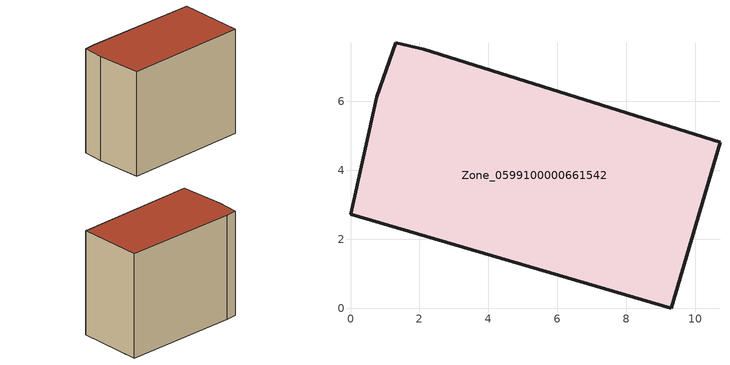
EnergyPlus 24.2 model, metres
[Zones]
Zone_0599100000661542
 floor ground (C_G): 2.12,7.52 10.72,4.81 9.31,0 0,2.73 0.77,6.13 1.31,7.7 z0.58
 wall outside (C_F): 10.72,4.81 2.12,7.52 1.31,7.7 0.77,6.13 0,2.73 9.31,0 10.72,4.81 z0.58:8.93
 roof outside (C_R): 2.12,7.52 1.31,7.7 0.77,6.13 0,2.73 9.31,0 10.72,4.81 z8.93
[BUILDING]
Pand.0599100000661542: North Axis=0; Terrain=City; Loads Convergence Tolerance Value=0.04; Temperature Convergence Tolerance Value=0.4; Solar Distribution=FullExterior; Maximum Number of Warmup Days=25; Minimum Number of Warmup Days=1
[Site:Location]
Rotterdam.The.Hague.AP_ZH_NLD Design_Conditions: Latitude=51.96; Longitude=4.45; Time Zone=1; Elevation=-4.5
[SITE:GROUNDTEMPERATURE:BUILDINGSURFACE]
18, 18, 18, 18, 18, 18, 18, 18, 18, 18, 18, 18
[MATERIAL] Thermal Absorptance=0.9; Solar Absorptance=0.7; Visible Absorptance=0.7
Name | Roughness | Thickness | Conductivity | Density | Specific Heat
G.TI.1946-1964 | MediumSmooth | 0.15 | 1 | 540 | 1210
F.TI.1946-1964 | Rough | 0.3 | 0.857143 | 1920 | 840
R.TI.1946-1964 | MediumRough | 0.2 | 0.277778 | 1500 | 1000
[CONSTRUCTION]
C_G: G.TI.1946-1964
C_F: F.TI.1946-1964
C_R: R.TI.1946-1964
[ZONE]
Zone_0599100000661542: Type=1; Multiplier=1; Ceiling Height=Autocalculate; Volume=Autocalculate; Floor Area=autocalculate; Part of Total Floor Area=Yes
[ZONEINFILTRATION:DESIGNFLOWRATE]
Infil_Zone_0599100000661542: Zone or ZoneList or Space or SpaceList=Zone_0599100000661542; Schedule=AlwaysOn; Design Flow Rate Calculation Method=Flow/Area; Flow Rate per Floor Area=0.003; Constant Term Coefficient=1; Temperature Term Coefficient=0; Velocity Term Coefficient=0; Velocity Squared Term Coefficient=0
[HVACTEMPLATE:ZONE:IDEALLOADSAIRSYSTEM]
Zone_0599100000661542: Maximum Heating Supply Air Temperature=50; Minimum Cooling Supply Air Temperature=13; Maximum Heating Supply Air Humidity Ratio=0.0156; Minimum Cooling Supply Air Humidity Ratio=0.0077; Heating Limit=NoLimit; Cooling Limit=NoLimit; Dehumidification Control Type=ConstantSensibleHeatRatio; Cooling Sensible Heat Ratio=0.7; Dehumidification Setpoint=60; Humidification Control Type=None; Humidification Setpoint=30; Outdoor Air Method=None; Outdoor Air Flow Rate per Person=0.00944; Outdoor Air Flow Rate per Zone Floor Area=0; Outdoor Air Flow Rate per Zone=0; Demand Controlled Ventilation Type=None; Outdoor Air Economizer Type=NoEconomizer; Heat Recovery Type=None; Sensible Heat Recovery Effectiveness=0.7; Latent Heat Recovery Effectiveness=0.65
[ZONECONTROL:THERMOSTAT]
ThermostatControl_Zone_0599100000661542: Zone or ZoneList=Zone_0599100000661542; Control Type Schedule=DualSetpointControlType; Control 1=Thermostat_Zone_0599100000661542; Temperature Difference Between Cutout And Setpoint=0
[THERMOSTATSETPOINT:DUALSETPOINT]
Thermostat_Zone_0599100000661542: Heating Setpoint Temperature Schedule=HeatingSetpoint_Zone_0599100000661542; Cooling Setpoint Temperature Schedule=CoolingSetpoint_Zone_0599100000661542
[SCHEDULE:COMPACT]
HeatingSetpoint_Zone_0599100000661542: Through: 12/31, For: AllDays, Until: 24:00, 21
CoolingSetpoint_Zone_0599100000661542: Through: 12/31, For: AllDays, Until: 24:00, 24
DualSetpointControlType: Through: 12/31, For: AllDays, Until: 24:00, 4
AlwaysOn: Through: 12/31, For: AllDays, Until: 24:00, 1
